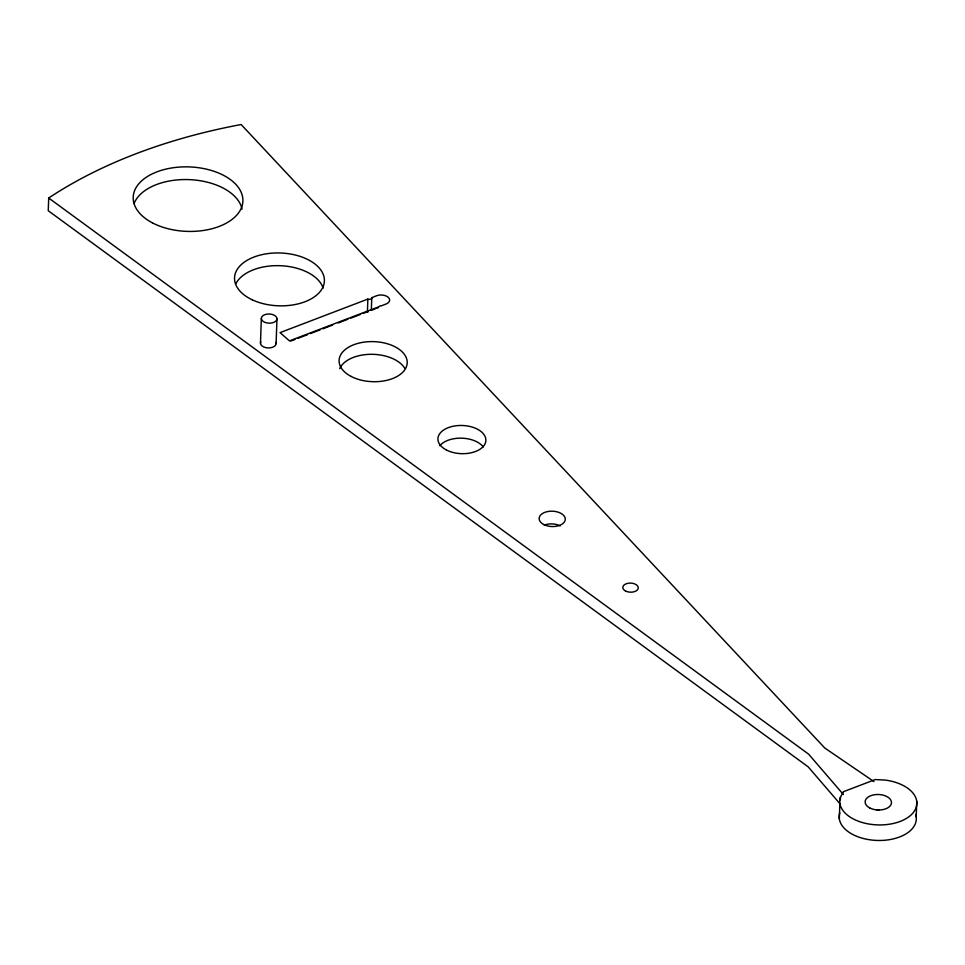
<?xml version="1.0" encoding="UTF-8"?>
<svg xmlns="http://www.w3.org/2000/svg" width="965" height="965" viewBox="0 0 965 965"><rect width="100%" height="100%" fill="white"/><g stroke="black" fill="none" stroke-linecap="round" stroke-linejoin="round"><path stroke-width="1.45" d="M873.928 781.553L824.798 748.032L241.153 124.533A453.454 266.533 2 0 0 48.696 198.018L48.25 210.72L808.224 766.898L840.045 803.869M260.49 343.07L261.346 318.305M276.099 343.624L276.967 318.86A7.817 4.596 2 0 0 265.399 314.469A7.817 4.596 2 0 0 265.098 322.419A7.817 4.596 2 0 0 276.967 318.86M363.25 313.384L367.424 311.792L367.87 299.09A2.533 1.496 2 0 0 370.656 299.15A2.533 1.496 2 0 0 371.766 297.678L377.013 295.592A8.323 4.885 2 0 1 388.207 297.256A8.323 4.885 2 0 1 386.434 303.866L381.199 305.869A1.303 0.76 2 0 0 379.474 306.52L289.452 340.886L280.043 332.623L367.87 299.09M371.766 297.678L371.32 310.38L375.264 308.824M839.309 818.694L839.852 803.157M840.382 799.889L840.479 797.042M916.207 816.873L916.75 801.336M290.755 341.067L294.928 339.475M297.727 338.401L307.485 334.686M310.272 333.613L320.03 329.885M322.817 328.824L332.575 325.096M338.148 322.973L347.907 319.246M350.693 318.185L360.452 314.457M48.696 198.018L808.67 754.196L843.374 794.521M439.811 445.709A23.992 14.101 2 0 1 461.656 438.17A23.992 14.101 2 0 1 483.272 446.928M915.676 814.508A38.588 22.678 2 0 1 877.764 840.467A38.588 22.678 2 0 1 839.827 812.795M275.881 342.43A7.817 4.596 2 0 1 268.113 347.931A7.817 4.596 2 0 1 260.791 341.887M376.579 308.305A8.323 4.885 2 0 1 377.93 307.944M544.356 525.069A13.076 7.684 2 0 1 560.255 525.913M876.715 810.021A13.196 7.756 2 0 1 879.019 810.093M134.075 203.579A54.884 32.255 2 0 1 190.286 179.671A54.884 32.255 2 0 1 242.07 209.152M339.68 368.678A34.077 20.036 2 0 1 371.127 354.3A34.077 20.036 2 0 1 404.818 368.389M368.075 311.984A2.533 1.496 2 0 1 367.424 311.792M235.834 283.794A44.969 26.429 2 0 1 281.044 265.737A44.969 26.429 2 0 1 323.154 288.101M843.47 791.686L840.37 797.247A38.588 22.678 2 0 0 871.286 824.387A38.588 22.678 2 0 0 916.231 807.235A38.588 22.678 2 0 0 885.315 780.094L875.255 779.551L843.47 791.686M625.501 590.99A7.756 4.56 2 0 0 638.154 588.638A7.756 4.56 2 0 0 627.938 583.282A7.756 4.56 2 0 0 625.501 590.99M152.446 222.879A54.884 32.255 2 0 0 241.998 206.245A54.884 32.255 2 0 0 169.719 168.308A54.884 32.255 2 0 0 152.446 222.879M869.742 807.946A13.196 7.756 2 0 0 891.262 803.954A13.196 7.756 2 0 0 873.892 794.834A13.196 7.756 2 0 0 869.742 807.946M351.043 376.398A34.077 20.036 2 0 0 406.651 366.061A34.077 20.036 2 0 0 361.766 342.503A34.077 20.036 2 0 0 351.043 376.398M446.337 449.955A23.992 14.101 2 0 0 485.479 442.682A23.992 14.101 2 0 0 453.888 426.096A23.992 14.101 2 0 0 446.337 449.955M543.729 524.526A13.076 7.684 2 0 0 565.068 520.557A13.076 7.684 2 0 0 547.843 511.522A13.076 7.684 2 0 0 543.729 524.526M252.372 299.874A44.969 26.429 2 0 0 324.071 283.674A44.969 26.429 2 0 0 261.961 254.651A44.969 26.429 2 0 0 252.372 299.874"/></g></svg>
